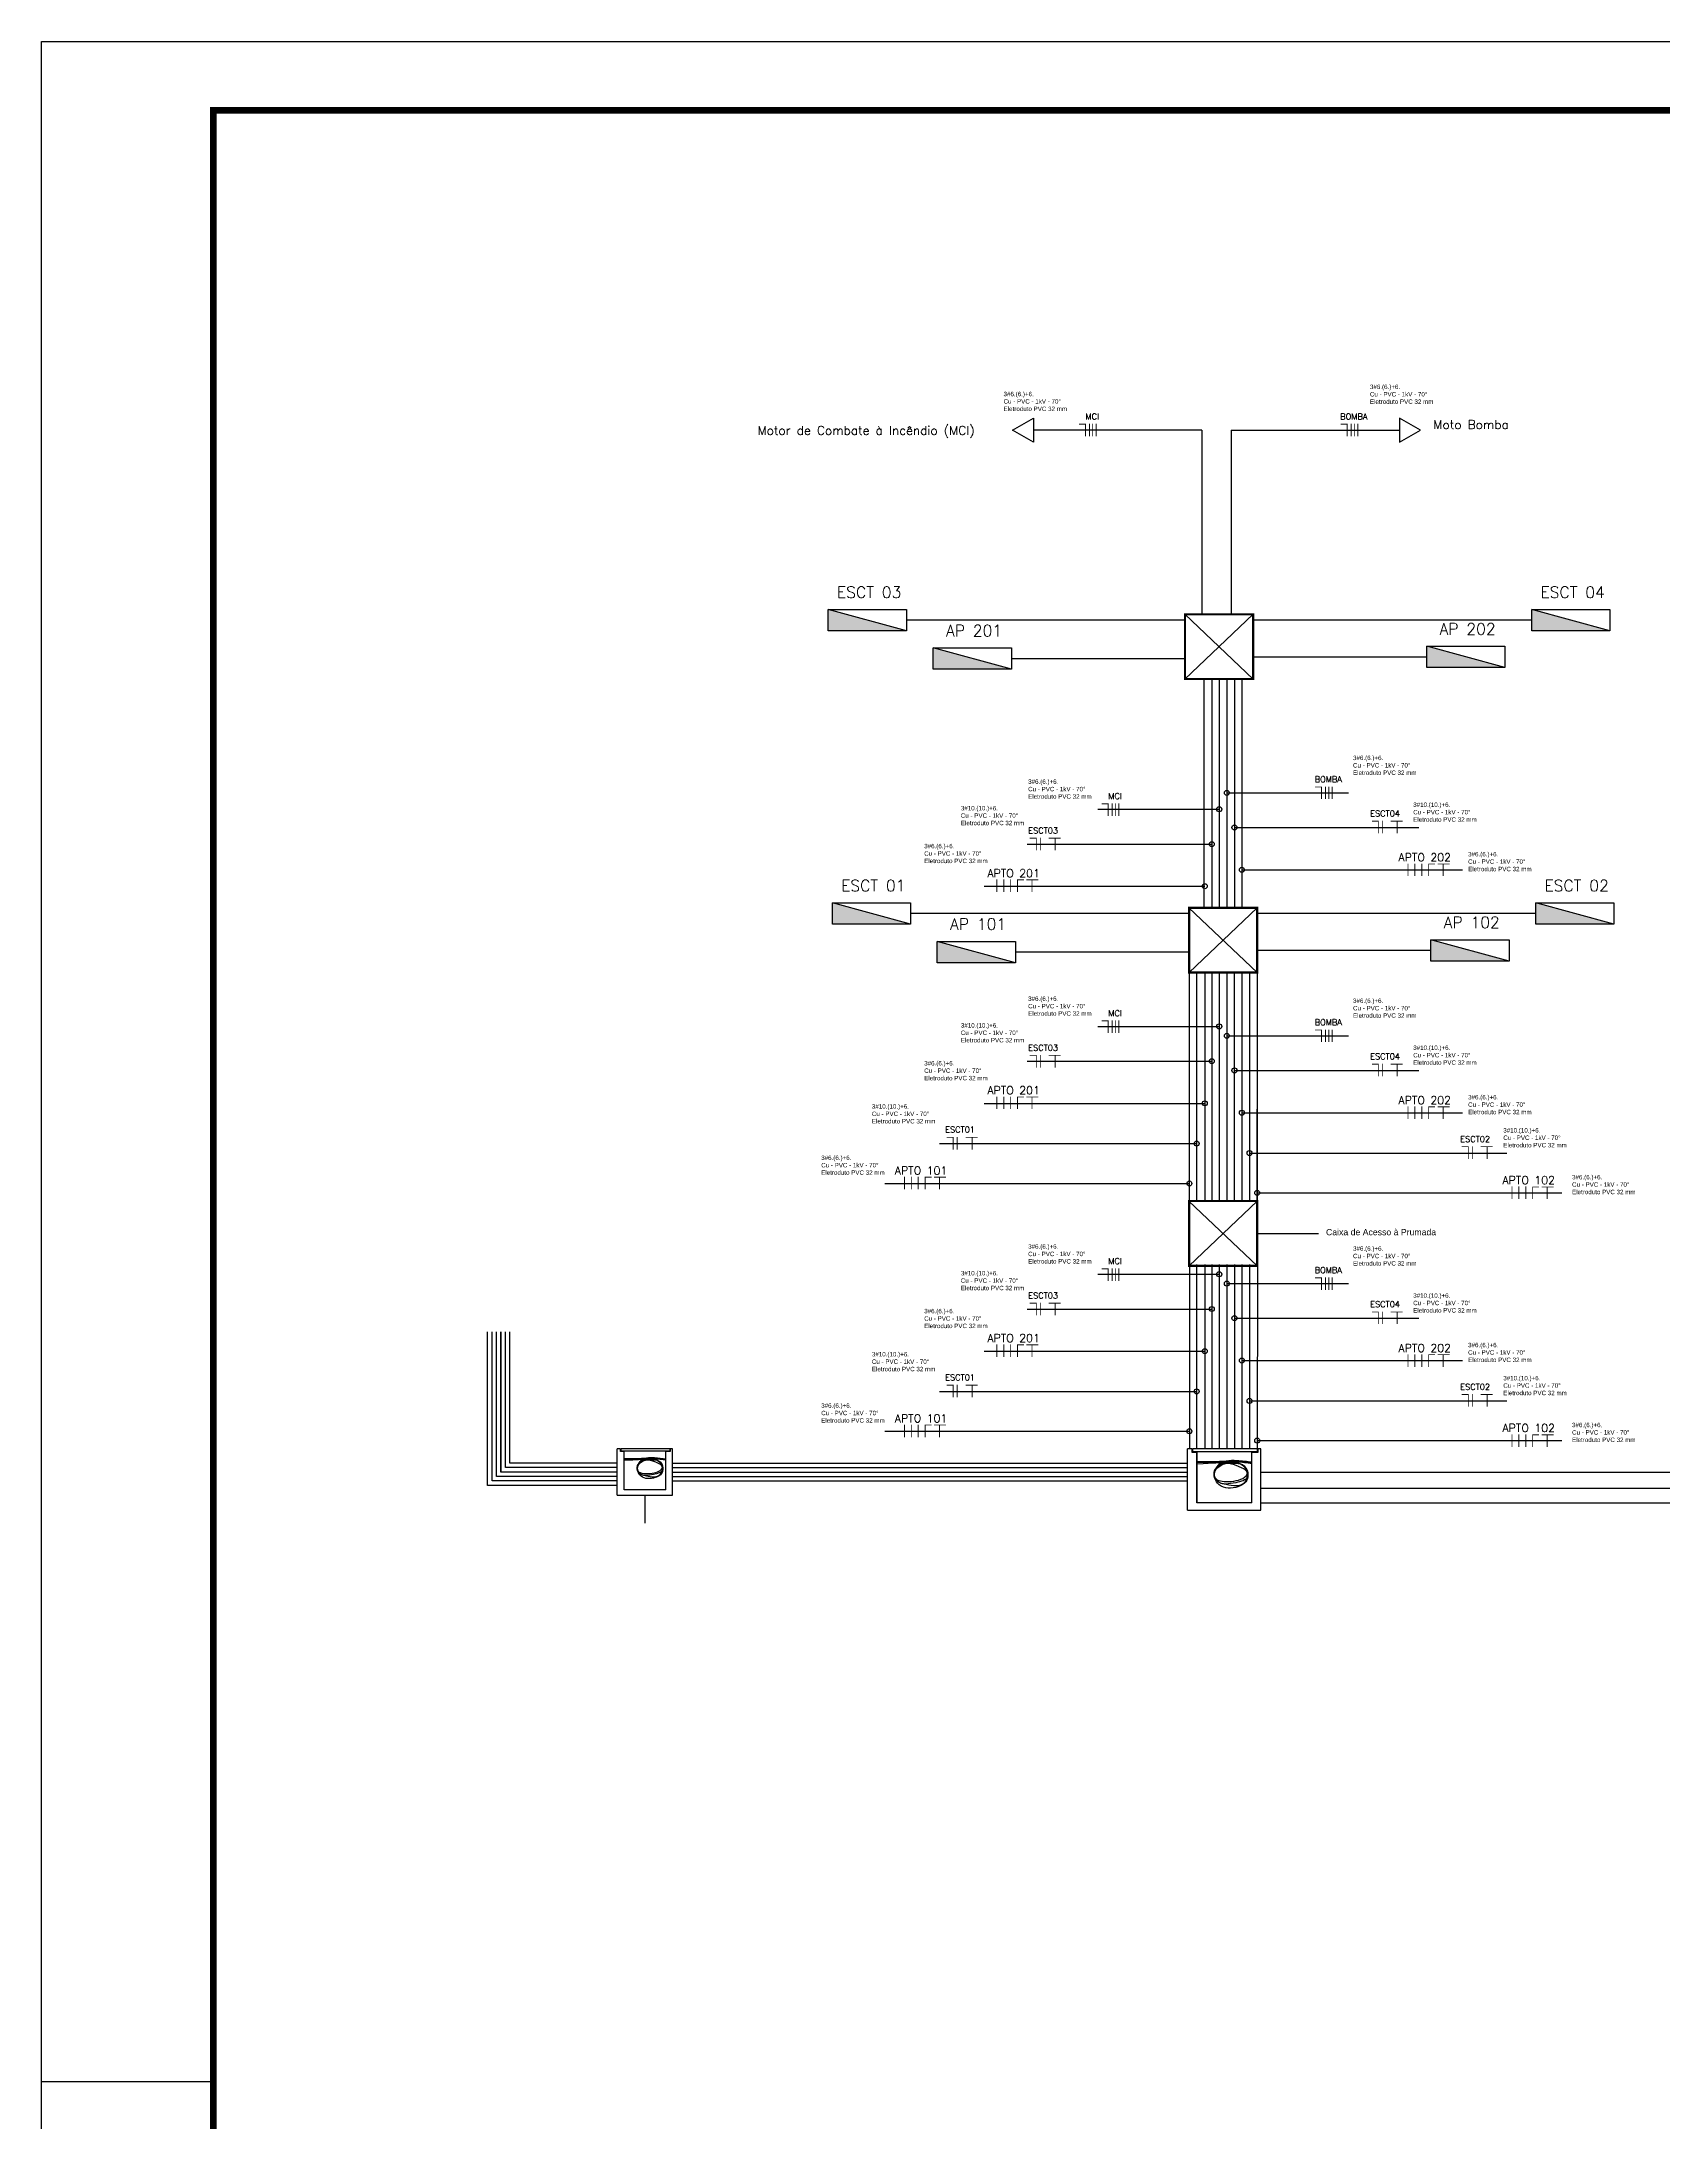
# Model space of a CAD drawing. Header units: millimetres. Extents: x 2788 to 2954, y 1337 to 1391.
# Drawn here: x 2831.86 to 2843.67, y 1351.1 to 1366.25 of the extents above; entities that cross this region are included whole.
import ezdxf
from ezdxf.enums import TextEntityAlignment as Align

# ---------------------------------------------------------------- set-up
doc = ezdxf.new("R2010")
doc.units = ezdxf.units.MM
doc.linetypes.add('HIDDEN', pattern=[0.375, 0.25, -0.125])
doc.layers.add('CIRC IEC', color=7, linetype='Continuous', plot=False)
for name, color, linetype in [('CIRCUITOS', 7, 'Continuous'), ('D - Unifilar Quadros', 7, 'Continuous'), ('DETALHES-DIVERSOS', 7, 'Continuous'), ('Textos', 144, 'Continuous')]:
    doc.layers.add(name, color=color, linetype=linetype)
doc.layers.add('TOMADAS', color=1, linetype='Continuous', lineweight=25)
doc.styles.add('ROMANS', font='romans.shx', dxfattribs={"height": 0.002})
doc.styles.get("Standard").update_dxf_attribs({"font": 'arial.ttf'})

# ---------------------------------------------------------------- blocks, each defined once
blk = doc.blocks.new('A$C25676E2D')
at = {"color": 7, "linetype": 'Continuous'}
for points in [[(0, 0), (0, 6.5)], [(0, 6.5), (0.33, 6.5)], [(0.33, 6.5), (0.33, 6.11)], [(0.33, 6.11), (0.94, 6.11)], [(0.39, 6.5), (7.22, 6.5)], [(0.39, 6.5), (0.39, 6.17)], [(0.39, 6.17), (7.22, 6.17)], [(0.94, 0.78), (0.94, 6.11)], [(6.78, 6.11), (7.28, 6.11), (7.28, 6.5)], [(6.78, 0.78), (6.78, 6.11)], [(7.22, 6.17), (7.22, 6.5)], [(7.28, 6.5), (7.78, 6.5)], [(7.78, 0), (7.78, 6.5)], [(0.94, 0.78), (6.78, 0.78)], [(7.78, 0), (0, 0)]]:
    blk.add_lwpolyline(points, dxfattribs=at)
blk = doc.blocks.new('A$C72fb05ed')
h = blk.add_hatch(color=1)
h.dxf.hatch_style = 1
h.paths.add_polyline_path([(0, 0.259), (0.88, 0.259), (0.88, 0.499)])
at = {"layer": 'TOMADAS', "linetype": 'Continuous'}
for p, q in [((0.88, 0.499), (0, 0.499)), ((0, 0.499), (0, 0.259)), ((0, 0.259), (0.88, 0.499)), ((0.88, 0.259), (0.88, 0.499)), ((0, 0.259), (0.88, 0.259))]:
    blk.add_line(p, q, dxfattribs=at)
at = {"layer": 'TOMADAS', "linetype": 'Continuous', "style": 'ROMANS', "flags": 8}
blk.add_attdef('002', text='', height=0.128, dxfattribs=at).set_placement((0.42, 0.635), align=Align.MIDDLE_CENTER)
blk.add_attdef('020', text='', height=0.128, dxfattribs=at).set_placement((0.431, 0.105), align=Align.MIDDLE_RIGHT)
blk = doc.blocks.new('A$C60FB1DCF')
at = {"const_width": 0.0135}
for points in [[(0.007, 0.189), (0.007, 0)], [(0.11, 0.189), (0.11, 0)], [(0.214, 0.189), (0.214, 0)], [(0.311, 0.182), (0.414, 0.182)], [(0.317, 0.176), (0.317, 0)], [(0.45, 0.182), (0.63, 0.182)], [(0.533, 0.176), (0.533, 0)]]:
    blk.add_lwpolyline(points, dxfattribs=at)
at = {"style": 'ROMANS', "flags": 8}
blk.add_attdef('001', text='', height=0.09, dxfattribs=at).set_placement((0.257, 0.283), align=Align.MIDDLE_CENTER)
blk = doc.blocks.new('es')
at = {"const_width": 0.0101}
for points in [[(-0.285, -0.126), (-0.363, -0.126)], [(-0.29, -0.131), (-0.29, -0.263)], [(-0.245, -0.121), (-0.245, -0.263)], [(-0.016, -0.126), (-0.151, -0.126)], [(-0.078, -0.131), (-0.078, -0.263)]]:
    blk.add_lwpolyline(points, dxfattribs=at)
at = {"style": 'ROMANS', "flags": 8}
blk.add_attdef('ESCT', text='', height=0.0675, rotation=360, dxfattribs=at).set_placement((-0.214, -0.04), align=Align.MIDDLE_CENTER)
blk = doc.blocks.new('BSFDVSZ')
at = {"color": 7, "linetype": 'Continuous'}
for points in [[(-0.506, -0.579), (-0.506, -0.056)], [(-0.466, -0.056), (-0.506, -0.056)], [(-0.425, -0.088), (-0.466, -0.088), (-0.466, -0.056)], [(0.088, -0.056), (-0.461, -0.056)], [(-0.461, -0.083), (-0.461, -0.056)], [(0.088, -0.083), (-0.461, -0.083)], [(-0.425, -0.516), (-0.425, -0.088)], [(0.044, -0.516), (0.044, -0.088)], [(0.093, -0.088), (0.044, -0.088)], [(0.088, -0.056), (0.088, -0.083)], [(0.093, -0.056), (0.093, -0.088)], [(0.12, -0.056), (0.093, -0.056)], [(0.044, -0.516), (-0.425, -0.516)], [(-0.506, -0.579), (0.12, -0.579)]]:
    blk.add_lwpolyline(points, dxfattribs=at)
for points, knots in [([(0.044, -0.172), (0.002, -0.166), (-0.094, -0.153), (-0.251, -0.157), (-0.302, -0.318), (-0.166, -0.346), (-0.018, -0.318), (0.024, -0.246), (-0.097, -0.135), (-0.216, -0.176), (-0.423, -0.166)], [0.060951, 0.060951, 0.060951, 0.060951, 3.18264, 7.20266, 9.71785, 12.736991, 16.557052, 18.963776, 20.533761, 27.348764, 27.348764, 27.348764, 27.348764]), ([(0.044, -0.172), (0.002, -0.166), (-0.094, -0.153), (-0.251, -0.157), (-0.302, -0.318), (-0.166, -0.346), (-0.018, -0.318), (0.024, -0.246), (-0.097, -0.135), (-0.216, -0.176), (-0.423, -0.166)], [0.060951, 0.060951, 0.060951, 0.060951, 3.18264, 7.20266, 9.71785, 12.736991, 16.557052, 18.963776, 20.533761, 27.348764, 27.348764, 27.348764, 27.348764]), ([(-0.423, -0.183), (-0.274, -0.177), (-0.177, -0.164), (-0.019, -0.168), (0.032, -0.328), (-0.104, -0.406), (-0.252, -0.386), (-0.294, -0.257), (-0.175, -0.146), (-0.056, -0.155), (0.044, -0.176)], [0, 0, 0, 0, 3.18264, 7.20266, 9.71785, 12.736991, 16.557052, 18.963776, 20.533761, 27.265074, 27.265074, 27.265074, 27.265074]), ([(-0.423, -0.183), (-0.274, -0.177), (-0.177, -0.164), (-0.019, -0.168), (0.032, -0.328), (-0.104, -0.406), (-0.252, -0.386), (-0.294, -0.257), (-0.175, -0.146), (-0.056, -0.155), (0.044, -0.176)], [0, 0, 0, 0, 3.18264, 7.20266, 9.71785, 12.736991, 16.557052, 18.963776, 20.533761, 27.265074, 27.265074, 27.265074, 27.265074]), ([(0.044, -0.182), (0.002, -0.177), (-0.094, -0.164), (-0.251, -0.168), (-0.302, -0.328), (-0.166, -0.364), (-0.018, -0.386), (0.024, -0.257), (-0.097, -0.185), (-0.216, -0.155), (-0.423, -0.176)], [0.060951, 0.060951, 0.060951, 0.060951, 3.18264, 7.20266, 9.71785, 12.736991, 16.557052, 18.963776, 20.533761, 27.348764, 27.348764, 27.348764, 27.348764]), ([(0.044, -0.182), (0.002, -0.177), (-0.094, -0.164), (-0.251, -0.168), (-0.302, -0.328), (-0.166, -0.364), (-0.018, -0.386), (0.024, -0.257), (-0.097, -0.185), (-0.216, -0.155), (-0.423, -0.176)], [0.060951, 0.060951, 0.060951, 0.060951, 3.18264, 7.20266, 9.71785, 12.736991, 16.557052, 18.963776, 20.533761, 27.348764, 27.348764, 27.348764, 27.348764]), ([(-0.423, -0.172), (-0.274, -0.166), (-0.177, -0.194), (-0.019, -0.157), (0.032, -0.318), (-0.104, -0.348), (-0.252, -0.376), (-0.294, -0.246), (-0.175, -0.154), (-0.056, -0.172), (0.044, -0.166)], [0, 0, 0, 0, 3.18264, 7.20266, 9.71785, 12.736991, 16.557052, 18.963776, 20.533761, 27.265074, 27.265074, 27.265074, 27.265074]), ([(-0.423, -0.172), (-0.274, -0.166), (-0.177, -0.194), (-0.019, -0.157), (0.032, -0.318), (-0.104, -0.348), (-0.252, -0.376), (-0.294, -0.246), (-0.175, -0.154), (-0.056, -0.172), (0.044, -0.166)], [0, 0, 0, 0, 3.18264, 7.20266, 9.71785, 12.736991, 16.557052, 18.963776, 20.533761, 27.265074, 27.265074, 27.265074, 27.265074])]:
    blk.add_open_spline(points, degree=3, knots=knots)
at = {"xscale": -0.08040111005248037, "yscale": 0.08040111005248037, "zscale": 0.08040111005248037}
blk.add_blockref('A$C25676E2D', (0.12, -0.579), dxfattribs=at)
blk = doc.blocks.new('ESCT')
at = {"const_width": 0.0101}
for points in [[(-0.181, -0.179), (-0.258, -0.179)], [(-0.186, -0.184), (-0.186, -0.316)], [(-0.141, -0.174), (-0.141, -0.316)], [(-0.105, -0.174), (-0.105, -0.316)], [(-0.066, -0.174), (-0.066, -0.316)]]:
    blk.add_lwpolyline(points, dxfattribs=at)
at = {"style": 'ROMANS', "flags": 8}
blk.add_attdef('ESCT', text='', height=0.0675, rotation=360, dxfattribs=at).set_placement((-0.109, -0.093), align=Align.MIDDLE_CENTER)

msp = doc.modelspace()

# ---------------------------------------------------------------- linework, layer by layer
for p, q in [((2831.858, 1336.547), (2831.858, 1366.247)), ((2831.858, 1366.247), (2873.908, 1366.247)), ((2840.306, 1363.419), (2839.08, 1363.419)), ((2840.306, 1363.419), (2840.306, 1362.078)), ((2840.521, 1363.419), (2840.521, 1362.078)), ((2840.521, 1363.419), (2841.747, 1363.419)), ((2840.185, 1362.035), (2838.156, 1362.035)), ((2840.182, 1362.078), (2840.68, 1361.607)), ((2840.68, 1362.078), (2840.184, 1361.607)), ((2842.709, 1362.035), (2840.68, 1362.035)), ((2840.184, 1361.755), (2838.92, 1361.755)), ((2841.945, 1361.767), (2840.68, 1361.767)), ((2840.322, 1361.607), (2840.322, 1359.942)), ((2840.379, 1361.607), (2840.379, 1359.942)), ((2840.432, 1361.607), (2840.432, 1359.942)), ((2840.489, 1361.607), (2840.489, 1359.942)), ((2840.544, 1361.607), (2840.544, 1359.942)), ((2840.599, 1361.607), (2840.599, 1359.942)), ((2840.215, 1359.899), (2838.186, 1359.899)), ((2840.212, 1359.942), (2840.709, 1359.471)), ((2840.709, 1359.942), (2840.214, 1359.471)), ((2840.709, 1359.942), (2840.709, 1359.471)), ((2842.739, 1359.899), (2840.709, 1359.899)), ((2840.214, 1359.619), (2838.949, 1359.619)), ((2840.214, 1359.619), (2840.214, 1359.148)), ((2841.974, 1359.631), (2840.709, 1359.631)), ((2840.214, 1359.471), (2840.214, 1357.807)), ((2840.269, 1359.471), (2840.269, 1357.807)), ((2840.328, 1359.471), (2840.328, 1357.807)), ((2840.379, 1359.471), (2840.379, 1357.807)), ((2840.432, 1359.471), (2840.432, 1357.807)), ((2840.489, 1359.471), (2840.489, 1357.807)), ((2840.542, 1359.471), (2840.542, 1357.807)), ((2840.599, 1359.471), (2840.599, 1357.807)), ((2840.654, 1359.471), (2840.654, 1357.807)), ((2840.709, 1359.471), (2840.709, 1357.807)), ((2840.709, 1359.148), (2840.707, 1357.807)), ((2840.212, 1357.807), (2840.709, 1357.336)), ((2840.214, 1357.807), (2840.214, 1357.336)), ((2840.709, 1357.807), (2840.214, 1357.336)), ((2840.709, 1357.807), (2840.709, 1357.336)), ((2840.216, 1357.344), (2840.216, 1356.003)), ((2840.269, 1357.344), (2840.269, 1356.003)), ((2840.328, 1357.344), (2840.328, 1356.003)), ((2840.379, 1357.344), (2840.379, 1356.003)), ((2840.434, 1357.344), (2840.434, 1356.003)), ((2840.489, 1357.344), (2840.489, 1356.003)), ((2840.544, 1357.344), (2840.544, 1356.003)), ((2840.599, 1357.344), (2840.599, 1356.003)), ((2840.654, 1357.344), (2840.654, 1356.003)), ((2840.712, 1357.344), (2840.709, 1356.003)), ((2835.106, 1355.737), (2835.106, 1356.855)), ((2835.138, 1355.769), (2835.138, 1356.855)), ((2835.171, 1355.801), (2835.171, 1356.855)), ((2835.203, 1356.855), (2835.203, 1355.834)), ((2835.203, 1355.834), (2835.203, 1356.855)), ((2835.235, 1355.866), (2835.235, 1356.855)), ((2835.268, 1355.898), (2835.268, 1356.855)), ((2836.048, 1355.834), (2835.203, 1355.834)), ((2836.048, 1355.866), (2835.235, 1355.866)), ((2836.048, 1355.898), (2835.268, 1355.898)), ((2836.453, 1355.898), (2840.203, 1355.898)), ((2836.453, 1355.866), (2840.203, 1355.866)), ((2836.453, 1355.834), (2840.203, 1355.834)), ((2840.736, 1355.834), (2845.491, 1355.834)), ((2836.048, 1355.737), (2835.106, 1355.737)), ((2836.048, 1355.769), (2835.138, 1355.769)), ((2836.048, 1355.801), (2835.171, 1355.801)), ((2836.25, 1355.665), (2836.25, 1355.463)), ((2836.453, 1355.801), (2840.203, 1355.801)), ((2836.453, 1355.769), (2840.203, 1355.769)), ((2840.736, 1355.717), (2847.93, 1355.717)), ((2840.736, 1355.61), (2850.813, 1355.61)), ((2831.858, 1351.397), (2833.108, 1351.397))]:
    msp.add_line(p, q)
at = {"const_width": 0.05}
msp.add_lwpolyline([(2833.108, 1337.047), (2833.108, 1365.747), (2873.408, 1365.747), (2873.408, 1337.047)], close=True, dxfattribs=at)
for points in [[(2838.929, 1363.419), (2839.08, 1363.507), (2839.08, 1363.332)], [(2841.898, 1363.419), (2841.747, 1363.507), (2841.747, 1363.332)]]:
    msp.add_lwpolyline(points, close=True)
for points, knots in [([(2836.404, 1355.928), (2836.377, 1355.932), (2836.315, 1355.94), (2836.213, 1355.937), (2836.18, 1355.834), (2836.268, 1355.816), (2836.364, 1355.834), (2836.391, 1355.88), (2836.313, 1355.952), (2836.235, 1355.925), (2836.102, 1355.932)], [0.060951, 0.060951, 0.060951, 0.060951, 3.18264, 7.20266, 9.71785, 12.736991, 16.557052, 18.963776, 20.533761, 27.348764, 27.348764, 27.348764, 27.348764]), ([(2836.404, 1355.928), (2836.377, 1355.932), (2836.315, 1355.94), (2836.213, 1355.937), (2836.18, 1355.834), (2836.268, 1355.816), (2836.364, 1355.834), (2836.391, 1355.88), (2836.313, 1355.952), (2836.235, 1355.925), (2836.102, 1355.932)], [0.060951, 0.060951, 0.060951, 0.060951, 3.18264, 7.20266, 9.71785, 12.736991, 16.557052, 18.963776, 20.533761, 27.348764, 27.348764, 27.348764, 27.348764]), ([(2836.102, 1355.921), (2836.198, 1355.925), (2836.261, 1355.933), (2836.363, 1355.93), (2836.396, 1355.827), (2836.308, 1355.777), (2836.212, 1355.789), (2836.185, 1355.873), (2836.262, 1355.945), (2836.339, 1355.939), (2836.404, 1355.926)], [0, 0, 0, 0, 3.18264, 7.20266, 9.71785, 12.736991, 16.557052, 18.963776, 20.533761, 27.265074, 27.265074, 27.265074, 27.265074]), ([(2836.102, 1355.921), (2836.198, 1355.925), (2836.261, 1355.933), (2836.363, 1355.93), (2836.396, 1355.827), (2836.308, 1355.777), (2836.212, 1355.789), (2836.185, 1355.873), (2836.262, 1355.945), (2836.339, 1355.939), (2836.404, 1355.926)], [0, 0, 0, 0, 3.18264, 7.20266, 9.71785, 12.736991, 16.557052, 18.963776, 20.533761, 27.265074, 27.265074, 27.265074, 27.265074]), ([(2836.404, 1355.921), (2836.377, 1355.925), (2836.315, 1355.933), (2836.213, 1355.93), (2836.18, 1355.827), (2836.268, 1355.804), (2836.364, 1355.789), (2836.391, 1355.873), (2836.313, 1355.919), (2836.235, 1355.939), (2836.102, 1355.925)], [0.060951, 0.060951, 0.060951, 0.060951, 3.18264, 7.20266, 9.71785, 12.736991, 16.557052, 18.963776, 20.533761, 27.348764, 27.348764, 27.348764, 27.348764]), ([(2836.404, 1355.921), (2836.377, 1355.925), (2836.315, 1355.933), (2836.213, 1355.93), (2836.18, 1355.827), (2836.268, 1355.804), (2836.364, 1355.789), (2836.391, 1355.873), (2836.313, 1355.919), (2836.235, 1355.939), (2836.102, 1355.925)], [0.060951, 0.060951, 0.060951, 0.060951, 3.18264, 7.20266, 9.71785, 12.736991, 16.557052, 18.963776, 20.533761, 27.348764, 27.348764, 27.348764, 27.348764]), ([(2836.102, 1355.928), (2836.198, 1355.932), (2836.261, 1355.914), (2836.363, 1355.937), (2836.396, 1355.834), (2836.308, 1355.814), (2836.212, 1355.796), (2836.185, 1355.88), (2836.262, 1355.94), (2836.339, 1355.928), (2836.404, 1355.932)], [0, 0, 0, 0, 3.18264, 7.20266, 9.71785, 12.736991, 16.557052, 18.963776, 20.533761, 27.265074, 27.265074, 27.265074, 27.265074]), ([(2836.102, 1355.928), (2836.198, 1355.932), (2836.261, 1355.914), (2836.363, 1355.937), (2836.396, 1355.834), (2836.308, 1355.814), (2836.212, 1355.796), (2836.185, 1355.88), (2836.262, 1355.94), (2836.339, 1355.928), (2836.404, 1355.932)], [0, 0, 0, 0, 3.18264, 7.20266, 9.71785, 12.736991, 16.557052, 18.963776, 20.533761, 27.265074, 27.265074, 27.265074, 27.265074])]:
    msp.add_open_spline(points, degree=3, knots=knots)
for p in [(2840.239, 1357.807), (2840.297, 1357.807), (2840.352, 1357.807), (2840.407, 1357.807), (2840.462, 1357.807), (2840.517, 1357.807), (2840.572, 1357.807), (2840.627, 1357.807), (2840.682, 1357.807), (2840.684, 1357.807)]:
    msp.add_point(p)
at = {"layer": 'CIRCUITOS', "linetype": 'Continuous'}
for p, q in [((2839.55, 1360.659), (2840.434, 1360.659)), ((2840.489, 1360.778), (2841.374, 1360.778)), ((2840.544, 1360.526), (2841.887, 1360.526)), ((2839.036, 1360.405), (2840.379, 1360.405)), ((2840.599, 1360.218), (2842.205, 1360.218)), ((2838.722, 1360.099), (2840.328, 1360.099)), ((2839.55, 1359.078), (2840.434, 1359.078)), ((2840.489, 1359.01), (2841.374, 1359.01)), ((2839.036, 1358.825), (2840.379, 1358.825)), ((2840.544, 1358.758), (2841.887, 1358.758)), ((2838.722, 1358.518), (2840.328, 1358.518)), ((2840.599, 1358.45), (2842.205, 1358.45)), ((2838.396, 1358.225), (2840.269, 1358.225)), ((2840.654, 1358.156), (2842.528, 1358.156)), ((2837.998, 1357.935), (2840.216, 1357.935)), ((2840.71, 1357.867), (2842.928, 1357.867)), ((2840.709, 1357.571), (2841.156, 1357.571)), ((2839.55, 1357.274), (2840.434, 1357.274)), ((2840.489, 1357.206), (2841.374, 1357.206)), ((2839.036, 1357.021), (2840.379, 1357.021)), ((2840.544, 1356.954), (2841.887, 1356.954)), ((2838.722, 1356.714), (2840.328, 1356.714)), ((2840.599, 1356.646), (2842.205, 1356.646)), ((2838.396, 1356.421), (2840.269, 1356.421)), ((2840.654, 1356.352), (2842.528, 1356.352)), ((2837.998, 1356.131), (2840.216, 1356.131)), ((2840.71, 1356.063), (2842.928, 1356.063))]:
    msp.add_line(p, q, dxfattribs=at)
at = {"layer": 'CIRCUITOS'}
for centre in [(2840.434, 1360.659), (2840.489, 1360.778), (2840.544, 1360.526), (2840.379, 1360.405), (2840.599, 1360.218), (2840.328, 1360.099), (2840.434, 1359.078), (2840.489, 1359.01), (2840.379, 1358.825), (2840.544, 1358.758), (2840.328, 1358.518), (2840.599, 1358.45), (2840.269, 1358.225), (2840.654, 1358.156), (2840.216, 1357.935), (2840.71, 1357.867), (2840.434, 1357.274), (2840.489, 1357.206), (2840.379, 1357.021), (2840.544, 1356.954), (2840.328, 1356.714), (2840.599, 1356.646), (2840.269, 1356.421), (2840.654, 1356.352), (2840.216, 1356.131), (2840.71, 1356.063)]:
    msp.add_circle(centre, 0.0182, dxfattribs=at)
at = {"layer": 'DETALHES-DIVERSOS', "const_width": 0.0162, "flags": 128}
for points in [[(2840.184, 1362.078), (2840.184, 1361.607), (2840.68, 1361.607), (2840.68, 1362.078)], [(2840.214, 1359.942), (2840.214, 1359.471), (2840.709, 1359.471), (2840.709, 1359.942)], [(2840.214, 1357.807), (2840.214, 1357.336), (2840.709, 1357.336), (2840.709, 1357.807)]]:
    msp.add_lwpolyline(points, close=True, dxfattribs=at)

# ---------------------------------------------------------------- block references
ref = msp.add_blockref('A$C72fb05ed', (2838.156, 1361.79), dxfattribs=dict(xscale=-0.6473014343885618, yscale=0.6473014343885618, zscale=0.6473014343885618))
ref.add_attrib('002', 'ESCT 03', dxfattribs={"layer": 'TOMADAS', "linetype": 'Continuous', "height": 0.0829, "style": 'ROMANS', "flags": 8}).set_placement((2837.884, 1362.239), align=Align.MIDDLE_CENTER)
ref = msp.add_blockref('A$C72fb05ed', (2843.279, 1361.79), dxfattribs=dict(xscale=-0.6473014343885618, yscale=0.6473014343885618, zscale=0.6473014343885618))
ref.add_attrib('002', 'ESCT 04', dxfattribs={"layer": 'TOMADAS', "linetype": 'Continuous', "height": 0.0829, "style": 'ROMANS', "flags": 8}).set_placement((2843.007, 1362.239), align=Align.MIDDLE_CENTER)
ref = msp.add_blockref('A$C72fb05ed', (2838.92, 1361.51), dxfattribs=dict(xscale=-0.6473014343885618, yscale=0.6473014343885618, zscale=0.6473014343885618))
ref.add_attrib('002', 'AP 201', dxfattribs={"layer": 'TOMADAS', "linetype": 'Continuous', "height": 0.0829, "style": 'ROMANS', "flags": 8}).set_placement((2838.648, 1361.959), align=Align.MIDDLE_CENTER)
ref = msp.add_blockref('A$C72fb05ed', (2842.514, 1361.522), dxfattribs=dict(xscale=-0.6473014343885618, yscale=0.6473014343885618, zscale=0.6473014343885618))
ref.add_attrib('002', 'AP 202', dxfattribs={"layer": 'TOMADAS', "linetype": 'Continuous', "height": 0.0829, "style": 'ROMANS', "flags": 8}).set_placement((2842.242, 1361.971), align=Align.MIDDLE_CENTER)
ref = msp.add_blockref('A$C72fb05ed', (2838.186, 1359.654), dxfattribs=dict(xscale=-0.6473014343885618, yscale=0.6473014343885618, zscale=0.6473014343885618))
ref.add_attrib('002', 'ESCT 01', dxfattribs={"layer": 'TOMADAS', "linetype": 'Continuous', "height": 0.0829, "style": 'ROMANS', "flags": 8}).set_placement((2837.914, 1360.103), align=Align.MIDDLE_CENTER)
ref = msp.add_blockref('A$C72fb05ed', (2843.308, 1359.654), dxfattribs=dict(xscale=-0.6473014343885618, yscale=0.6473014343885618, zscale=0.6473014343885618))
ref.add_attrib('002', 'ESCT 02', dxfattribs={"layer": 'TOMADAS', "linetype": 'Continuous', "height": 0.0829, "style": 'ROMANS', "flags": 8}).set_placement((2843.036, 1360.103), align=Align.MIDDLE_CENTER)
ref = msp.add_blockref('A$C72fb05ed', (2838.949, 1359.374), dxfattribs=dict(xscale=-0.6473014343885618, yscale=0.6473014343885618, zscale=0.6473014343885618))
ref.add_attrib('002', 'AP 101', dxfattribs={"layer": 'TOMADAS', "linetype": 'Continuous', "height": 0.0829, "style": 'ROMANS', "flags": 8}).set_placement((2838.677, 1359.823), align=Align.MIDDLE_CENTER)
ref = msp.add_blockref('A$C72fb05ed', (2842.544, 1359.386), dxfattribs=dict(xscale=-0.6473014343885618, yscale=0.6473014343885618, zscale=0.6473014343885618))
ref.add_attrib('002', 'AP 102', dxfattribs={"layer": 'TOMADAS', "linetype": 'Continuous', "height": 0.0829, "style": 'ROMANS', "flags": 8}).set_placement((2842.272, 1359.835), align=Align.MIDDLE_CENTER)
at = {"xscale": -0.05204375386340315, "yscale": 0.05204375386340315, "zscale": 0.05204375386340315}
msp.add_blockref('A$C25676E2D', (2836.453, 1355.665), dxfattribs=at)
msp.add_blockref('A$C25676E2D', (2836.453, 1355.665), dxfattribs=at)
at = {"layer": 'CIRC IEC'}
ref = msp.add_blockref('A$C60FB1DCF', (2838.811, 1360.056), dxfattribs=dict(at, xscale=0.4854760757914214, yscale=0.4854760757914214, zscale=0.4854760757914214))
ref.add_attrib('001', 'APTO 201', dxfattribs={"layer": '0', "height": 0.0583, "style": 'ROMANS', "flags": 8}).set_placement((2838.936, 1360.193), align=Align.MIDDLE_CENTER)
ref = msp.add_blockref('A$C60FB1DCF', (2841.805, 1360.172), dxfattribs=dict(at, xscale=0.4854760757914214, yscale=0.4854760757914214, zscale=0.4854760757914214))
ref.add_attrib('001', 'APTO 202', dxfattribs={"layer": '0', "height": 0.0583, "style": 'ROMANS', "flags": 8}).set_placement((2841.93, 1360.309), align=Align.MIDDLE_CENTER)
ref = msp.add_blockref('A$C60FB1DCF', (2838.811, 1358.476), dxfattribs=dict(at, xscale=0.4854760757914214, yscale=0.4854760757914214, zscale=0.4854760757914214))
ref.add_attrib('001', 'APTO 201', dxfattribs={"layer": '0', "height": 0.0583, "style": 'ROMANS', "flags": 8}).set_placement((2838.936, 1358.613), align=Align.MIDDLE_CENTER)
ref = msp.add_blockref('A$C60FB1DCF', (2841.805, 1358.404), dxfattribs=dict(at, xscale=0.4854760757914214, yscale=0.4854760757914214, zscale=0.4854760757914214))
ref.add_attrib('001', 'APTO 202', dxfattribs={"layer": '0', "height": 0.0583, "style": 'ROMANS', "flags": 8}).set_placement((2841.93, 1358.541), align=Align.MIDDLE_CENTER)
ref = msp.add_blockref('A$C60FB1DCF', (2838.138, 1357.892), dxfattribs=dict(at, xscale=0.4854760757914214, yscale=0.4854760757914214, zscale=0.4854760757914214))
ref.add_attrib('001', 'APTO 101', dxfattribs={"layer": '0', "height": 0.0583, "style": 'ROMANS', "flags": 8}).set_placement((2838.262, 1358.029), align=Align.MIDDLE_CENTER)
ref = msp.add_blockref('A$C60FB1DCF', (2842.562, 1357.821), dxfattribs=dict(at, xscale=0.4854760757914214, yscale=0.4854760757914214, zscale=0.4854760757914214))
ref.add_attrib('001', 'APTO 102', dxfattribs={"layer": '0', "height": 0.0583, "style": 'ROMANS', "flags": 8}).set_placement((2842.687, 1357.959), align=Align.MIDDLE_CENTER)
ref = msp.add_blockref('A$C60FB1DCF', (2838.811, 1356.672), dxfattribs=dict(at, xscale=0.4854760757914214, yscale=0.4854760757914214, zscale=0.4854760757914214))
ref.add_attrib('001', 'APTO 201', dxfattribs={"layer": '0', "height": 0.0583, "style": 'ROMANS', "flags": 8}).set_placement((2838.936, 1356.809), align=Align.MIDDLE_CENTER)
ref = msp.add_blockref('A$C60FB1DCF', (2841.805, 1356.6), dxfattribs=dict(at, xscale=0.4854760757914214, yscale=0.4854760757914214, zscale=0.4854760757914214))
ref.add_attrib('001', 'APTO 202', dxfattribs={"layer": '0', "height": 0.0583, "style": 'ROMANS', "flags": 8}).set_placement((2841.93, 1356.737), align=Align.MIDDLE_CENTER)
ref = msp.add_blockref('A$C60FB1DCF', (2838.138, 1356.088), dxfattribs=dict(at, xscale=0.4854760757914214, yscale=0.4854760757914214, zscale=0.4854760757914214))
ref.add_attrib('001', 'APTO 101', dxfattribs={"layer": '0', "height": 0.0583, "style": 'ROMANS', "flags": 8}).set_placement((2838.262, 1356.225), align=Align.MIDDLE_CENTER)
ref = msp.add_blockref('A$C60FB1DCF', (2842.562, 1356.017), dxfattribs=dict(at, xscale=0.4854760757914214, yscale=0.4854760757914214, zscale=0.4854760757914214))
ref.add_attrib('001', 'APTO 102', dxfattribs={"layer": '0', "height": 0.0583, "style": 'ROMANS', "flags": 8}).set_placement((2842.687, 1356.155), align=Align.MIDDLE_CENTER)
at = {"layer": 'D - Unifilar Quadros', "linetype": 'HIDDEN'}
ref = msp.add_blockref('ESCT', (2839.58, 1363.578), dxfattribs=dict(at, xscale=0.6473014343885618, yscale=0.6473014343885618, zscale=0.6473014343885618))
ref.add_attrib('ESCT', 'MCI', dxfattribs={"layer": '0', "height": 0.0437, "rotation": 360, "style": 'ROMANS'}).set_placement((2839.509, 1363.518), align=Align.MIDDLE_CENTER)
ref = msp.add_blockref('ESCT', (2841.485, 1363.578), dxfattribs=dict(at, xscale=0.6473014343885618, yscale=0.6473014343885618, zscale=0.6473014343885618))
ref.add_attrib('ESCT', 'BOMBA', dxfattribs={"layer": '0', "height": 0.0437, "rotation": 360, "style": 'ROMANS'}).set_placement((2841.414, 1363.518), align=Align.MIDDLE_CENTER)
ref = msp.add_blockref('ESCT', (2841.299, 1360.937), dxfattribs=dict(at, xscale=0.6473014343885618, yscale=0.6473014343885618, zscale=0.6473014343885618))
ref.add_attrib('ESCT', 'BOMBA', dxfattribs={"layer": '0', "height": 0.0437, "rotation": 360, "style": 'ROMANS'}).set_placement((2841.228, 1360.877), align=Align.MIDDLE_CENTER)
ref = msp.add_blockref('ESCT', (2839.745, 1360.815), dxfattribs=dict(at, xscale=0.6473014343885618, yscale=0.6473014343885618, zscale=0.6473014343885618))
ref.add_attrib('ESCT', 'MCI', dxfattribs={"layer": '0', "height": 0.0437, "rotation": 360, "style": 'ROMANS'}).set_placement((2839.675, 1360.755), align=Align.MIDDLE_CENTER)
ref = msp.add_blockref('es', (2839.289, 1360.53), dxfattribs=dict(at, xscale=0.6473014343885618, yscale=0.6473014343885618, zscale=0.6473014343885618))
ref.add_attrib('ESCT', 'ESCT03', dxfattribs={"layer": '0', "height": 0.0437, "rotation": 360, "style": 'ROMANS'}).set_placement((2839.151, 1360.504), align=Align.MIDDLE_CENTER)
ref = msp.add_blockref('es', (2841.78, 1360.654), dxfattribs=dict(at, xscale=0.6473014343885618, yscale=0.6473014343885618, zscale=0.6473014343885618))
ref.add_attrib('ESCT', 'ESCT04', dxfattribs={"layer": '0', "height": 0.0437, "rotation": 360, "style": 'ROMANS'}).set_placement((2841.641, 1360.628), align=Align.MIDDLE_CENTER)
ref = msp.add_blockref('ESCT', (2839.745, 1359.234), dxfattribs=dict(at, xscale=0.6473014343885618, yscale=0.6473014343885618, zscale=0.6473014343885618))
ref.add_attrib('ESCT', 'MCI', dxfattribs={"layer": '0', "height": 0.0437, "rotation": 360, "style": 'ROMANS'}).set_placement((2839.675, 1359.174), align=Align.MIDDLE_CENTER)
ref = msp.add_blockref('ESCT', (2841.299, 1359.168), dxfattribs=dict(at, xscale=0.6473014343885618, yscale=0.6473014343885618, zscale=0.6473014343885618))
ref.add_attrib('ESCT', 'BOMBA', dxfattribs={"layer": '0', "height": 0.0437, "rotation": 360, "style": 'ROMANS'}).set_placement((2841.228, 1359.108), align=Align.MIDDLE_CENTER)
ref = msp.add_blockref('es', (2839.289, 1358.949), dxfattribs=dict(at, xscale=0.6473014343885618, yscale=0.6473014343885618, zscale=0.6473014343885618))
ref.add_attrib('ESCT', 'ESCT03', dxfattribs={"layer": '0', "height": 0.0437, "rotation": 360, "style": 'ROMANS'}).set_placement((2839.151, 1358.923), align=Align.MIDDLE_CENTER)
ref = msp.add_blockref('es', (2841.78, 1358.885), dxfattribs=dict(at, xscale=0.6473014343885618, yscale=0.6473014343885618, zscale=0.6473014343885618))
ref.add_attrib('ESCT', 'ESCT04', dxfattribs={"layer": '0', "height": 0.0437, "rotation": 360, "style": 'ROMANS'}).set_placement((2841.641, 1358.86), align=Align.MIDDLE_CENTER)
ref = msp.add_blockref('es', (2838.684, 1358.352), dxfattribs=dict(at, xscale=0.6473014343885618, yscale=0.6473014343885618, zscale=0.6473014343885618))
ref.add_attrib('ESCT', 'ESCT01', dxfattribs={"layer": '0', "height": 0.0437, "rotation": 360, "style": 'ROMANS'}).set_placement((2838.546, 1358.327), align=Align.MIDDLE_CENTER)
ref = msp.add_blockref('es', (2842.435, 1358.284), dxfattribs=dict(at, xscale=0.6473014343885618, yscale=0.6473014343885618, zscale=0.6473014343885618))
ref.add_attrib('ESCT', 'ESCT02', dxfattribs={"layer": '0', "height": 0.0437, "rotation": 360, "style": 'ROMANS'}).set_placement((2842.297, 1358.258), align=Align.MIDDLE_CENTER)
ref = msp.add_blockref('ESCT', (2839.745, 1357.43), dxfattribs=dict(at, xscale=0.6473014343885618, yscale=0.6473014343885618, zscale=0.6473014343885618))
ref.add_attrib('ESCT', 'MCI', dxfattribs={"layer": '0', "height": 0.0437, "rotation": 360, "style": 'ROMANS'}).set_placement((2839.675, 1357.37), align=Align.MIDDLE_CENTER)
ref = msp.add_blockref('ESCT', (2841.299, 1357.364), dxfattribs=dict(at, xscale=0.6473014343885618, yscale=0.6473014343885618, zscale=0.6473014343885618))
ref.add_attrib('ESCT', 'BOMBA', dxfattribs={"layer": '0', "height": 0.0437, "rotation": 360, "style": 'ROMANS'}).set_placement((2841.228, 1357.304), align=Align.MIDDLE_CENTER)
ref = msp.add_blockref('es', (2839.289, 1357.145), dxfattribs=dict(at, xscale=0.6473014343885618, yscale=0.6473014343885618, zscale=0.6473014343885618))
ref.add_attrib('ESCT', 'ESCT03', dxfattribs={"layer": '0', "height": 0.0437, "rotation": 360, "style": 'ROMANS'}).set_placement((2839.151, 1357.119), align=Align.MIDDLE_CENTER)
ref = msp.add_blockref('es', (2841.78, 1357.081), dxfattribs=dict(at, xscale=0.6473014343885618, yscale=0.6473014343885618, zscale=0.6473014343885618))
ref.add_attrib('ESCT', 'ESCT04', dxfattribs={"layer": '0', "height": 0.0437, "rotation": 360, "style": 'ROMANS'}).set_placement((2841.641, 1357.056), align=Align.MIDDLE_CENTER)
ref = msp.add_blockref('es', (2838.684, 1356.548), dxfattribs=dict(at, xscale=0.6473014343885618, yscale=0.6473014343885618, zscale=0.6473014343885618))
ref.add_attrib('ESCT', 'ESCT01', dxfattribs={"layer": '0', "height": 0.0437, "rotation": 360, "style": 'ROMANS'}).set_placement((2838.546, 1356.523), align=Align.MIDDLE_CENTER)
ref = msp.add_blockref('es', (2842.435, 1356.48), dxfattribs=dict(at, xscale=0.6473014343885618, yscale=0.6473014343885618, zscale=0.6473014343885618))
ref.add_attrib('ESCT', 'ESCT02', dxfattribs={"layer": '0', "height": 0.0437, "rotation": 360, "style": 'ROMANS'}).set_placement((2842.297, 1356.454), align=Align.MIDDLE_CENTER)
at = {"layer": 'D - Unifilar Quadros', "linetype": 'HIDDEN', "xscale": 0.8524502394748168, "yscale": 0.8524502394748168, "zscale": 0.8524502394748168}
msp.add_blockref('BSFDVSZ', (2840.634, 1356.051), dxfattribs=at)

# ---------------------------------------------------------------- texts
at = {"layer": 'D - Unifilar Quadros', "linetype": 'HIDDEN', "attachment_point": 1}
for s, width, insert, char_height in [('3#6.(6.)+6.\\PCu - PVC - 1kV - 70°\\P\\pxr15.17527;Eletroduto PVC 32 mm', 1.23555, (2838.863, 1363.698), 0.03237), ('3#6.(6.)+6.\\PCu - PVC - 1kV - 70°\\P\\pxr15.17527;Eletroduto PVC 32 mm', 1.23555, (2841.531, 1363.75), 0.03237), ('3#6.(6.)+6.\\PCu - PVC - 1kV - 70°\\P\\pxr15.17527;Eletroduto PVC 32 mm', 1.23555, (2841.408, 1361.049), 0.03237), ('3#6.(6.)+6.\\PCu - PVC - 1kV - 70°\\P\\pxr15.17527;Eletroduto PVC 32 mm', 1.23555, (2839.042, 1360.876), 0.03237), ('3#10.(10.)+6.\\PCu - PVC - 1kV - 70°\\P\\pxr15.17527;Eletroduto PVC 32 mm', 1.23555, (2838.552, 1360.683), 0.03237), ('3#10.(10.)+6.\\PCu - PVC - 1kV - 70°\\P\\pxr15.17527;Eletroduto PVC 32 mm', 1.23555, (2841.846, 1360.708), 0.03237), ('3#6.(6.)+6.\\PCu - PVC - 1kV - 70°\\P\\pxr15.17527;Eletroduto PVC 32 mm', 1.23555, (2838.285, 1360.407), 0.03237), ('3#6.(6.)+6.\\PCu - PVC - 1kV - 70°\\P\\pxr15.17527;Eletroduto PVC 32 mm', 1.23555, (2842.246, 1360.348), 0.03237), ('3#6.(6.)+6.\\PCu - PVC - 1kV - 70°\\P\\pxr15.17527;Eletroduto PVC 32 mm', 1.23555, (2839.042, 1359.296), 0.03237), ('3#6.(6.)+6.\\PCu - PVC - 1kV - 70°\\P\\pxr15.17527;Eletroduto PVC 32 mm', 1.23555, (2841.408, 1359.281), 0.03237), ('3#10.(10.)+6.\\PCu - PVC - 1kV - 70°\\P\\pxr15.17527;Eletroduto PVC 32 mm', 1.23555, (2838.552, 1359.102), 0.03237), ('3#10.(10.)+6.\\PCu - PVC - 1kV - 70°\\P\\pxr15.17527;Eletroduto PVC 32 mm', 1.23555, (2841.846, 1358.939), 0.03237), ('3#6.(6.)+6.\\PCu - PVC - 1kV - 70°\\P\\pxr15.17527;Eletroduto PVC 32 mm', 1.23555, (2838.285, 1358.826), 0.03237), ('3#6.(6.)+6.\\PCu - PVC - 1kV - 70°\\P\\pxr15.17527;Eletroduto PVC 32 mm', 1.23555, (2842.246, 1358.579), 0.03237), ('3#10.(10.)+6.\\PCu - PVC - 1kV - 70°\\P\\pxr15.17527;Eletroduto PVC 32 mm', 1.23555, (2837.904, 1358.512), 0.03237), ('3#10.(10.)+6.\\PCu - PVC - 1kV - 70°\\P\\pxr15.17527;Eletroduto PVC 32 mm', 1.23555, (2842.502, 1358.338), 0.03237), ('3#6.(6.)+6.\\PCu - PVC - 1kV - 70°\\P\\pxr15.17527;Eletroduto PVC 32 mm', 1.23555, (2837.535, 1358.138), 0.03237), ('3#6.(6.)+6.\\PCu - PVC - 1kV - 70°\\P\\pxr15.17527;Eletroduto PVC 32 mm', 1.23555, (2843.003, 1357.997), 0.03237), ('3#6.(6.)+6.\\PCu - PVC - 1kV - 70°\\P\\pxr15.17527;Eletroduto PVC 32 mm', 1.23555, (2839.042, 1357.492), 0.03237), ('Caixa de Acesso à Prumada', 0.82805, (2841.211, 1357.603), 0.04531), ('3#6.(6.)+6.\\PCu - PVC - 1kV - 70°\\P\\pxr15.17527;Eletroduto PVC 32 mm', 1.23555, (2841.408, 1357.477), 0.03237), ('3#10.(10.)+6.\\PCu - PVC - 1kV - 70°\\P\\pxr15.17527;Eletroduto PVC 32 mm', 1.23555, (2838.552, 1357.298), 0.03237), ('3#6.(6.)+6.\\PCu - PVC - 1kV - 70°\\P\\pxr15.17527;Eletroduto PVC 32 mm', 1.23555, (2838.285, 1357.022), 0.03237), ('3#10.(10.)+6.\\PCu - PVC - 1kV - 70°\\P\\pxr15.17527;Eletroduto PVC 32 mm', 1.23555, (2841.846, 1357.135), 0.03237), ('3#6.(6.)+6.\\PCu - PVC - 1kV - 70°\\P\\pxr15.17527;Eletroduto PVC 32 mm', 1.23555, (2842.246, 1356.775), 0.03237), ('3#10.(10.)+6.\\PCu - PVC - 1kV - 70°\\P\\pxr15.17527;Eletroduto PVC 32 mm', 1.23555, (2837.904, 1356.708), 0.03237), ('3#10.(10.)+6.\\PCu - PVC - 1kV - 70°\\P\\pxr15.17527;Eletroduto PVC 32 mm', 1.23555, (2842.502, 1356.534), 0.03237), ('3#6.(6.)+6.\\PCu - PVC - 1kV - 70°\\P\\pxr15.17527;Eletroduto PVC 32 mm', 1.23555, (2837.535, 1356.334), 0.03237), ('3#6.(6.)+6.\\PCu - PVC - 1kV - 70°\\P\\pxr15.17527;Eletroduto PVC 32 mm', 1.23555, (2843.003, 1356.193), 0.03237)]:
    msp.add_mtext_dynamic_manual_height_columns(s, width=width, gutter_width=8.091, heights=[0], dxfattribs=dict(at, insert=insert, char_height=char_height))
at = {"layer": 'Textos', "style": 'ROMANS'}
for s, height, p in [('Motor de Combate à Incêndio (MCI)', 0.06473, (2837.071, 1363.384)), ('Moto Bomba', 0.0647, (2841.993, 1363.427))]:
    msp.add_text(s, height=height, dxfattribs=at).set_placement(p)

doc.saveas('drawing.dxf')
